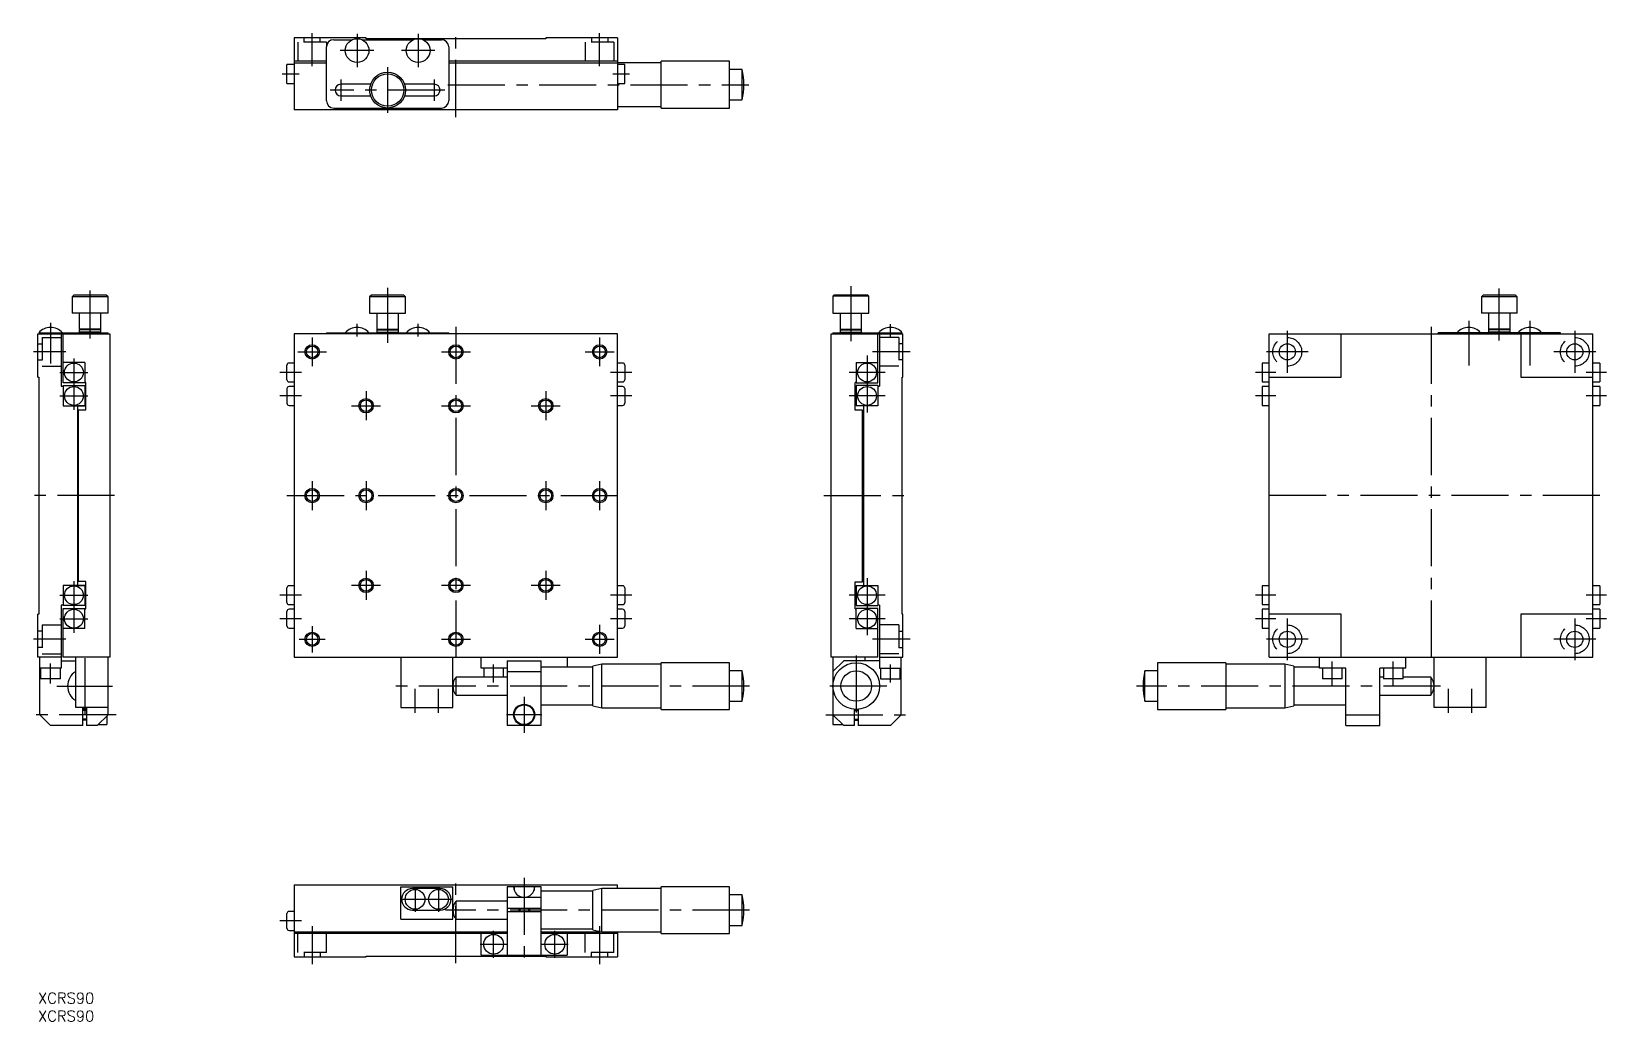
# Model space of a CAD drawing. Extents: x -2 to 436, y -8 to 268.
import ezdxf

# ---------------------------------------------------------------- set-up
doc = ezdxf.new("R2010")
doc.units = 0
doc.header["$LTSCALE"] = 0.5
doc.linetypes.add('CENTER', pattern=[50.8, 31.75, -6.35, 6.35, -6.35])
doc.linetypes.add('DASHED', pattern=[19.05, 12.7, -6.35])
for name, color, linetype in [('MSM_CENTER', 1, 'CENTER'), ('MSM_CONTINUOUS', 7, 'CONTINUOUS'), ('MSM_DASHED', 4, 'DASHED'), ('MSM_NARROW', 5, 'CONTINUOUS'), ('MSM_PART_NUMBER', 7, 'CONTINUOUS')]:
    doc.layers.add(name, color=color, linetype=linetype)
doc.styles.get("Standard").update_dxf_attribs({"font": 'txt.shx', "height": 3, "bigfont": 'bigfont.shx'})

# ---------------------------------------------------------------- blocks, each defined once
blk = doc.blocks.new('*U2')
at = {"layer": 'MSM_PART_NUMBER'}
blk.add_text('XCRS90', height=3, dxfattribs=at).set_placement((0, -3))
blk = doc.blocks.new('*U3')
at = {"layer": 'MSM_PART_NUMBER'}
blk.add_text('XCRS90', height=3, dxfattribs=at).set_placement((0, -8))

msp = doc.modelspace()

# ---------------------------------------------------------------- linework, layer by layer
at = {"layer": 'MSM_CENTER'}
for p, q in [((116.3, 243.72), (116.3, 267.52)), ((76.3, 257.86), (76.3, 267.08)), ((88.8, 266.88), (88.8, 257.56)), ((105.8, 266.88), (105.8, 257.56)), ((156.3, 257.86), (156.3, 267.08)), ((93.46, 262.22), (84.14, 262.22)), ((110.46, 262.22), (101.14, 262.22)), ((67.94, 255.72), (72.66, 255.72)), ((97.3, 257.58), (97.3, 244.86)), ((159.94, 255.72), (164.66, 255.72)), ((113.26, 251.22), (81.34, 251.22)), ((84.3, 254.18), (84.3, 248.26)), ((110.3, 254.18), (110.3, 248.26)), ((114.09, 252.72), (197.81, 252.72)), ((14.5, 182.09), (14.5, 195.43)), ((97.3, 196.16), (97.3, 180.86)), ((226.22, 196.66), (226.22, 181.36)), ((406.67, 181.53), (406.67, 195.99)), ((3.5, 186.43), (3.5, 175.13)), ((88.8, 182.66), (88.8, 186.17)), ((105.8, 182.66), (105.8, 186.17)), ((116.3, 185.36), (116.3, 91.36)), ((237.22, 182.54), (237.22, 186.04)), ((347.67, 184.19), (347.67, 172.53)), ((387.67, 185.36), (387.67, 91.36)), ((398.17, 186.99), (398.17, 174.57)), ((415.17, 186.99), (415.17, 174.57)), ((427.67, 184.19), (427.67, 172.53)), ((76.3, 182.39), (76.3, 174.34)), ((156.3, 182.39), (156.3, 174.34)), ((7.77, 178.36), (-1.27, 178.36)), ((10, 176.53), (10, 162.2)), ((72.28, 178.36), (80.33, 178.36)), ((112.28, 178.36), (120.33, 178.36)), ((152.28, 178.36), (160.33, 178.36)), ((230.72, 177.36), (230.72, 161.36)), ((242.72, 178.36), (232.22, 178.36)), ((353.5, 178.36), (341.84, 178.36)), ((433.5, 178.36), (421.84, 178.36)), ((6.11, 172.63), (13.89, 172.63)), ((73.3, 172.63), (67.3, 172.63)), ((165.3, 172.63), (159.3, 172.63)), ((235.72, 172.63), (225.72, 172.63)), ((344.5, 172.63), (338.84, 172.63)), ((436.5, 172.63), (430.84, 172.63)), ((91.3, 167.39), (91.3, 159.34)), ((141.3, 167.39), (141.3, 159.34)), ((6.11, 166.09), (13.89, 166.09)), ((73.3, 166.09), (67.3, 166.09)), ((87.28, 163.36), (95.33, 163.36)), ((112.28, 163.36), (120.33, 163.36)), ((137.28, 163.36), (145.33, 163.36)), ((165.3, 166.09), (159.3, 166.09)), ((235.72, 166.09), (225.72, 166.09)), ((344.5, 166.09), (338.84, 166.09)), ((436.5, 166.09), (430.84, 166.09)), ((76.3, 142.39), (76.3, 134.34)), ((91.3, 142.39), (91.3, 134.34)), ((141.3, 142.39), (141.3, 134.34)), ((156.3, 142.39), (156.3, 134.34)), ((21.27, 138.36), (-1.8, 138.36)), ((69.3, 138.36), (163.3, 138.36)), ((218.72, 138.36), (242.52, 138.36)), ((434.67, 138.36), (340.67, 138.36)), ((10, 114.53), (10, 100.2)), ((91.3, 117.39), (91.3, 109.34)), ((141.3, 117.39), (141.3, 109.34)), ((230.72, 115.36), (230.72, 99.36)), ((6.11, 110.63), (13.89, 110.63)), ((73.3, 110.63), (67.3, 110.63)), ((95.33, 113.36), (87.28, 113.36)), ((120.33, 113.36), (112.28, 113.36)), ((145.33, 113.36), (137.28, 113.36)), ((165.3, 110.63), (159.3, 110.63)), ((235.72, 110.63), (225.72, 110.63)), ((344.5, 110.63), (338.84, 110.63)), ((436.5, 110.63), (430.84, 110.63)), ((6.11, 104.09), (13.89, 104.09)), ((73.3, 104.09), (67.3, 104.09)), ((76.3, 102.01), (76.3, 94.71)), ((156.3, 102.39), (156.3, 94.34)), ((165.3, 104.09), (159.3, 104.09)), ((235.72, 104.09), (225.72, 104.09)), ((344.5, 104.09), (338.84, 104.09)), ((347.67, 104.19), (347.67, 92.53)), ((427.67, 104.19), (427.67, 92.53)), ((436.5, 104.09), (430.84, 104.09)), ((7.77, 98.36), (-1.27, 98.36)), ((72.65, 98.36), (79.95, 98.36)), ((112.28, 98.36), (120.33, 98.36)), ((152.28, 98.36), (160.33, 98.36)), ((242.72, 98.36), (232.22, 98.36)), ((353.5, 98.36), (341.84, 98.36)), ((433.5, 98.36), (421.84, 98.36)), ((13, 93.13), (13, 77.59)), ((227.72, 93.86), (227.72, 76.86)), ((360.17, 85.53), (360.17, 92.19)), ((377.17, 85.53), (377.17, 92.19)), ((3.5, 86.09), (3.5, 91.63)), ((126.8, 86.36), (126.8, 91.36)), ((237.22, 86.36), (237.22, 91.36)), ((5.23, 85.36), (20.77, 85.36)), ((198.05, 85.36), (98.95, 85.36)), ((104.95, 77.93), (104.95, 84.59)), ((111.45, 77.93), (111.45, 84.59)), ((236.22, 85.36), (219.22, 85.36)), ((390.35, 85.36), (305.69, 85.36)), ((392.52, 77.93), (392.52, 84.59)), ((399.02, 77.93), (399.02, 84.59)), ((135.3, 82.31), (135.3, 72.36)), ((21.77, 77.36), (-1.5, 77.36)), ((140.25, 77.36), (130.35, 77.36)), ((219.22, 77.36), (242.22, 77.36)), ((116.3, 8.2), (116.3, 32)), ((135.3, 32), (135.3, 8.5)), ((104.95, 29.5), (104.95, 22.5)), ((111.45, 29.5), (111.45, 22.5)), ((100.95, 26), (115.45, 26)), ((198.05, 23), (113.45, 23)), ((73.3, 20), (67.3, 20)), ((76.3, 18.5), (76.3, 8)), ((156.3, 18.5), (156.3, 8)), ((123.05, 13.5), (130.55, 13.5)), ((126.8, 9.75), (126.8, 17.25)), ((140.05, 13.5), (147.55, 13.5)), ((143.8, 9.75), (143.8, 17.25))]:
    msp.add_line(p, q, dxfattribs=at)
at = {"layer": 'MSM_CONTINUOUS'}
for p, q in [((91.3, 265.72), (71.3, 265.72)), ((71.3, 265.72), (71.3, 245.72)), ((80.3, 248.22), (80.3, 263.22)), ((82.3, 265.22), (87.43, 265.22)), ((90.18, 265.22), (104.43, 265.22)), ((91.3, 265.52), (91.3, 265.72)), ((141.3, 265.52), (91.3, 265.52)), ((107.18, 265.22), (112.3, 265.22)), ((114.3, 263.22), (114.3, 248.22)), ((161.3, 265.72), (141.3, 265.72)), ((141.3, 265.72), (141.3, 265.52)), ((161.3, 265.72), (161.3, 245.72)), ((80.3, 259.22), (71.3, 259.22)), ((80.3, 258.72), (71.3, 258.72)), ((161.3, 259.22), (114.3, 259.22)), ((161.3, 258.72), (114.3, 258.72)), ((173.45, 258.77), (161.3, 258.77)), ((192.45, 259.22), (173.45, 259.22)), ((173.45, 246.22), (173.45, 259.22)), ((192.45, 246.22), (192.45, 259.22)), ((71.3, 258.34), (69.3, 258.34)), ((69.3, 253.09), (69.3, 258.34)), ((163.3, 258.34), (161.3, 258.34)), ((163.3, 253.09), (163.3, 258.34)), ((195.95, 256.97), (192.45, 256.97)), ((195.95, 248.47), (195.95, 256.97)), ((69.3, 253.09), (71.3, 253.09)), ((92.56, 252.82), (84.3, 252.82)), ((110.3, 252.82), (102.04, 252.82)), ((161.3, 253.09), (163.3, 253.09)), ((161.3, 245.72), (71.3, 245.72)), ((82.3, 246.22), (112.3, 246.22)), ((84.3, 249.62), (92.56, 249.62)), ((102.04, 249.62), (110.3, 249.62)), ((161.3, 246.67), (173.45, 246.67)), ((173.45, 246.22), (192.45, 246.22)), ((192.45, 248.47), (195.95, 248.47)), ((10, 194.16), (9.5, 193.66)), ((9.5, 193.66), (9.5, 189.16)), ((19.5, 193.66), (9.5, 193.66)), ((19, 194.16), (10, 194.16)), ((19.5, 193.66), (19, 194.16)), ((19.5, 189.16), (19.5, 193.66)), ((92.8, 194.16), (92.3, 193.66)), ((92.3, 193.66), (92.3, 189.16)), ((102.3, 193.66), (92.3, 193.66)), ((101.8, 194.16), (92.8, 194.16)), ((101.8, 194.16), (102.3, 193.66)), ((102.3, 189.16), (102.3, 193.66)), ((221.52, 194.16), (221.22, 193.86)), ((221.22, 193.86), (221.22, 189.16)), ((231.22, 193.86), (221.22, 193.86)), ((230.92, 194.16), (221.52, 194.16)), ((231.22, 193.86), (230.92, 194.16)), ((231.22, 189.16), (231.22, 193.86)), ((402.17, 194.16), (401.67, 193.66)), ((401.67, 193.66), (401.67, 189.16)), ((411.67, 193.66), (401.67, 193.66)), ((411.17, 194.16), (402.17, 194.16)), ((411.67, 193.66), (411.17, 194.16)), ((411.67, 189.16), (411.67, 193.66)), ((19.5, 189.16), (9.5, 189.16)), ((11.5, 189.16), (11.5, 184.66)), ((17.5, 184.66), (17.5, 189.16)), ((92.3, 189.16), (102.3, 189.16)), ((94.3, 189.16), (94.3, 184.66)), ((100.3, 184.66), (100.3, 189.16)), ((221.22, 189.16), (231.22, 189.16)), ((223.22, 189.16), (223.22, 184.66)), ((229.22, 184.66), (229.22, 189.16)), ((411.67, 189.16), (401.67, 189.16)), ((403.67, 189.16), (403.67, 184.66)), ((409.67, 184.66), (409.67, 189.16)), ((11.7, 184.66), (11.5, 184.46)), ((17.5, 184.66), (11.5, 184.66)), ((11.5, 184.46), (11.5, 183.86)), ((17.5, 184.46), (11.5, 184.46)), ((17.5, 184.46), (17.3, 184.66)), ((17.5, 183.86), (17.5, 184.46)), ((94.5, 184.66), (94.3, 184.46)), ((94.3, 184.66), (100.3, 184.66)), ((94.3, 184.46), (94.3, 183.86)), ((94.3, 184.46), (100.3, 184.46)), ((100.3, 184.46), (100.1, 184.66)), ((100.3, 183.86), (100.3, 184.46)), ((223.42, 184.66), (223.22, 184.46)), ((223.22, 184.66), (229.22, 184.66)), ((223.22, 184.46), (223.22, 183.86)), ((223.22, 184.46), (229.22, 184.46)), ((229.22, 184.46), (229.02, 184.66)), ((229.22, 183.86), (229.22, 184.46)), ((403.87, 184.66), (403.67, 184.46)), ((409.67, 184.66), (403.67, 184.66)), ((403.67, 184.46), (403.67, 183.86)), ((409.67, 184.46), (403.67, 184.46)), ((409.67, 184.46), (409.47, 184.66)), ((409.67, 183.86), (409.67, 184.46)), ((0, 171.36), (0, 183.36)), ((0, 183.36), (20, 183.36)), ((0.2, 183.66), (19.5, 183.66)), ((0.5, 183.36), (0.5, 183.66)), ((6.5, 183.36), (6.5, 168.86)), ((7, 169.76), (7, 183.36)), ((11.5, 183.86), (11.7, 183.66)), ((17.5, 183.86), (11.5, 183.86)), ((17.3, 183.66), (17.5, 183.86)), ((19.5, 183.36), (19.5, 183.66)), ((20, 183.36), (20, 93.36)), ((161.3, 183.36), (71.3, 183.36)), ((71.3, 183.36), (71.3, 93.36)), ((80.3, 183.66), (114.3, 183.66)), ((80.3, 183.66), (80.3, 183.36)), ((94.3, 183.86), (94.5, 183.66)), ((94.3, 183.86), (100.3, 183.86)), ((100.1, 183.66), (100.3, 183.86)), ((114.3, 183.36), (114.3, 183.66)), ((161.3, 93.36), (161.3, 183.36)), ((220.72, 93.36), (220.72, 183.36)), ((220.72, 183.36), (240.72, 183.36)), ((221.22, 183.66), (240.52, 183.66)), ((221.22, 183.66), (221.22, 183.36)), ((223.22, 183.86), (223.42, 183.66)), ((223.22, 183.86), (229.22, 183.86)), ((229.02, 183.66), (229.22, 183.86)), ((233.72, 169.76), (233.72, 183.36)), ((234.22, 183.36), (234.22, 168.86)), ((240.22, 183.36), (240.22, 183.66)), ((240.72, 171.36), (240.72, 183.36)), ((342.67, 183.36), (432.67, 183.36)), ((342.67, 93.36), (342.67, 183.36)), ((362.67, 171.36), (362.67, 183.36)), ((389.67, 183.36), (389.67, 183.66)), ((423.67, 183.66), (389.67, 183.66)), ((403.67, 183.86), (403.87, 183.66)), ((409.67, 183.86), (403.67, 183.86)), ((409.47, 183.66), (409.67, 183.86)), ((412.67, 183.36), (412.67, 171.36)), ((423.67, 183.36), (423.67, 183.66)), ((432.67, 93.36), (432.67, 183.36)), ((13, 175.36), (7, 175.36)), ((13, 175.36), (13, 169.76)), ((227.72, 175.36), (233.72, 175.36)), ((227.72, 175.36), (227.72, 169.76)), ((0, 171.36), (0.2, 171.36)), ((0.2, 171.36), (0.2, 105.36)), ((69.3, 170.61), (69.3, 174.66)), ((71.3, 175.26), (69.9, 175.26)), ((162.7, 175.26), (161.3, 175.26)), ((163.3, 174.66), (163.3, 170.61)), ((240.52, 171.36), (240.72, 171.36)), ((240.52, 105.36), (240.52, 171.36)), ((342.67, 175.26), (340.67, 175.26)), ((340.67, 175.26), (340.67, 170.01)), ((342.67, 171.36), (362.67, 171.36)), ((412.67, 171.36), (432.67, 171.36)), ((434.67, 175.26), (432.67, 175.26)), ((434.67, 175.26), (434.67, 170.01)), ((6.5, 168.86), (7, 168.86)), ((13, 169.76), (7, 169.76)), ((7, 168.96), (13, 168.96)), ((7, 168.96), (7, 163.36)), ((13.3, 169.86), (13, 169.86)), ((13, 168.96), (13, 163.36)), ((13.3, 162.26), (13.3, 169.86)), ((69.3, 168.12), (69.3, 164.07)), ((69.9, 170.01), (71.3, 170.01)), ((71.3, 168.72), (69.9, 168.72)), ((161.3, 170.01), (162.7, 170.01)), ((162.7, 168.72), (161.3, 168.72)), ((163.3, 168.12), (163.3, 164.07)), ((227.72, 169.86), (227.42, 169.86)), ((227.42, 162.16), (227.42, 169.86)), ((227.72, 169.76), (233.72, 169.76)), ((227.72, 168.96), (227.72, 163.36)), ((233.72, 168.96), (227.72, 168.96)), ((233.72, 168.96), (233.72, 163.36)), ((233.72, 168.86), (234.22, 168.86)), ((340.67, 170.01), (342.67, 170.01)), ((342.67, 168.72), (340.67, 168.72)), ((340.67, 168.72), (340.67, 163.47)), ((432.67, 170.01), (434.67, 170.01)), ((434.67, 168.72), (432.67, 168.72)), ((434.67, 168.72), (434.67, 163.47)), ((7, 163.36), (13, 163.36)), ((13, 163.36), (11, 163.36)), ((11, 163.36), (11, 113.36)), ((11.3, 162.26), (13.3, 162.26)), ((11.3, 114.46), (11.3, 162.26)), ((69.9, 163.47), (71.3, 163.47)), ((161.3, 163.47), (162.7, 163.47)), ((233.72, 163.36), (227.72, 163.36)), ((229.72, 163.36), (229.72, 113.36)), ((340.67, 163.47), (342.67, 163.47)), ((432.67, 163.47), (434.67, 163.47)), ((229.42, 162.16), (227.42, 162.16)), ((229.42, 114.36), (229.42, 162.16)), ((13.3, 114.46), (11.3, 114.46)), ((13.3, 106.86), (13.3, 114.46)), ((227.42, 114.36), (229.42, 114.36)), ((227.42, 106.86), (227.42, 114.36)), ((13, 113.36), (7, 113.36)), ((7, 113.36), (7, 107.76)), ((11, 113.36), (13, 113.36)), ((13, 113.36), (13, 107.76)), ((69.3, 108.61), (69.3, 112.66)), ((71.3, 113.26), (69.9, 113.26)), ((162.7, 113.26), (161.3, 113.26)), ((163.3, 112.66), (163.3, 108.61)), ((227.72, 113.36), (233.72, 113.36)), ((227.72, 113.36), (227.72, 107.76)), ((233.72, 113.36), (233.72, 107.76)), ((342.67, 113.26), (340.67, 113.26)), ((340.67, 113.26), (340.67, 108.01)), ((434.67, 113.26), (432.67, 113.26)), ((434.67, 113.26), (434.67, 108.01)), ((0, 93.36), (0, 105.36)), ((0.2, 105.36), (0, 105.36)), ((7, 107.86), (6.5, 107.86)), ((6.5, 107.86), (6.5, 90.36)), ((13, 107.76), (7, 107.76)), ((7, 106.96), (13, 106.96)), ((7, 93.36), (7, 106.96)), ((13, 101.36), (13, 106.96)), ((13, 106.86), (13.3, 106.86)), ((69.3, 102.07), (69.3, 106.12)), ((69.9, 108.01), (71.3, 108.01)), ((71.3, 106.72), (69.9, 106.72)), ((161.3, 108.01), (162.7, 108.01)), ((162.7, 106.72), (161.3, 106.72)), ((163.3, 106.12), (163.3, 102.07)), ((227.42, 106.86), (227.72, 106.86)), ((227.72, 107.76), (233.72, 107.76)), ((227.72, 101.36), (227.72, 106.96)), ((233.72, 106.96), (227.72, 106.96)), ((234.22, 107.86), (233.72, 107.86)), ((233.72, 93.36), (233.72, 106.96)), ((234.22, 107.86), (234.22, 90.36)), ((240.72, 105.36), (240.52, 105.36)), ((240.72, 93.36), (240.72, 105.36)), ((340.67, 108.01), (342.67, 108.01)), ((342.67, 106.72), (340.67, 106.72)), ((340.67, 106.72), (340.67, 101.47)), ((362.67, 105.36), (342.67, 105.36)), ((362.67, 93.36), (362.67, 105.36)), ((432.67, 105.36), (412.67, 105.36)), ((412.67, 105.36), (412.67, 93.36)), ((432.67, 108.01), (434.67, 108.01)), ((434.67, 106.72), (432.67, 106.72)), ((434.67, 106.72), (434.67, 101.47)), ((13, 101.36), (7, 101.36)), ((69.9, 101.47), (71.3, 101.47)), ((161.3, 101.47), (162.7, 101.47)), ((227.72, 101.36), (233.72, 101.36)), ((340.67, 101.47), (342.67, 101.47)), ((432.67, 101.47), (434.67, 101.47)), ((6.5, 93.36), (0, 93.36)), ((0.5, 77.36), (0.5, 93.36)), ((6.5, 92.36), (10.5, 92.36)), ((20, 93.36), (7, 93.36)), ((10.5, 79.36), (10.5, 93.36)), ((19.5, 77.36), (19.5, 93.36)), ((71.3, 93.36), (161.3, 93.36)), ((100.95, 93.36), (100.95, 79.36)), ((115.45, 79.36), (115.45, 93.36)), ((123.3, 90.36), (123.3, 93.36)), ((130.55, 92.36), (130.55, 74.36)), ((130.55, 92.36), (140.05, 92.36)), ((140.05, 74.36), (140.05, 92.36)), ((147.3, 93.36), (147.3, 90.61)), ((233.72, 93.36), (220.72, 93.36)), ((221.22, 93.36), (221.22, 74.61)), ((224.22, 92.36), (221.22, 89.36)), ((234.22, 92.36), (224.22, 92.36)), ((230.22, 92.36), (230.22, 93.36)), ((234.22, 93.36), (240.72, 93.36)), ((240.22, 77.36), (240.22, 93.36)), ((342.67, 93.36), (432.67, 93.36)), ((356.67, 90.36), (356.67, 93.36)), ((380.67, 90.36), (380.67, 93.36)), ((388.52, 79.36), (388.52, 93.36)), ((403.02, 79.36), (403.02, 93.36)), ((6.5, 90.36), (0.5, 90.36)), ((0.75, 90.36), (0.75, 87.36)), ((6.25, 87.36), (6.25, 90.36)), ((130.55, 87.86), (116.35, 87.86)), ((116.35, 82.86), (116.35, 87.86)), ((130.55, 90.36), (123.3, 90.36)), ((124.05, 90.36), (124.05, 87.86)), ((129.55, 87.86), (129.55, 90.36)), ((130.55, 89.36), (140.05, 89.36)), ((154.45, 90.61), (140.05, 90.61)), ((156.95, 91.41), (154.45, 90.86)), ((154.45, 79.86), (154.45, 90.86)), ((173.45, 91.41), (156.95, 91.41)), ((156.95, 79.31), (156.95, 91.41)), ((192.45, 91.86), (173.45, 91.86)), ((173.45, 78.86), (173.45, 91.86)), ((192.45, 78.86), (192.45, 91.86)), ((195.95, 89.61), (192.45, 89.61)), ((195.95, 81.11), (195.95, 89.61)), ((234.22, 90.36), (240.22, 90.36)), ((234.47, 90.36), (234.47, 87.36)), ((239.97, 87.36), (239.97, 90.36)), ((311.52, 89.61), (308.02, 89.61)), ((308.02, 81.11), (308.02, 89.61)), ((330.52, 91.86), (311.52, 91.86)), ((311.52, 91.86), (311.52, 78.86)), ((330.52, 91.86), (330.52, 78.86)), ((347.02, 91.41), (330.52, 91.41)), ((349.52, 90.86), (347.02, 91.41)), ((347.02, 91.41), (347.02, 79.31)), ((349.52, 90.86), (349.52, 79.86)), ((356.67, 90.61), (349.52, 90.61)), ((363.92, 90.36), (356.67, 90.36)), ((357.42, 90.36), (357.42, 87.36)), ((362.92, 87.36), (362.92, 90.36)), ((363.92, 74.36), (363.92, 90.36)), ((380.67, 90.36), (373.42, 90.36)), ((373.42, 74.36), (373.42, 90.36)), ((374.42, 87.86), (373.42, 87.86)), ((374.42, 90.36), (374.42, 87.36)), ((379.92, 87.36), (379.92, 90.36)), ((387.62, 87.86), (379.92, 87.86)), ((387.62, 87.86), (387.62, 82.86)), ((6.25, 87.36), (0.75, 87.36)), ((234.47, 87.36), (239.97, 87.36)), ((362.92, 87.36), (357.42, 87.36)), ((379.92, 87.36), (374.42, 87.36)), ((19.5, 79.36), (10.5, 79.36)), ((12.5, 74.36), (12.5, 79.36)), ((13.5, 79.36), (13.5, 74.36)), ((100.95, 79.36), (115.45, 79.36)), ((116.35, 82.86), (130.55, 82.86)), ((140.05, 80.11), (154.45, 80.11)), ((154.45, 79.86), (156.95, 79.31)), ((156.95, 79.31), (173.45, 79.31)), ((192.45, 81.11), (195.95, 81.11)), ((308.02, 81.11), (311.52, 81.11)), ((330.52, 79.31), (347.02, 79.31)), ((347.02, 79.31), (349.52, 79.86)), ((349.52, 80.11), (363.92, 80.11)), ((373.42, 82.86), (387.62, 82.86)), ((403.02, 79.36), (388.52, 79.36)), ((3.5, 74.36), (0.5, 77.36)), ((13.5, 78.86), (12.5, 78.86)), ((13.5, 75.86), (12.5, 75.86)), ((19.5, 77.36), (16.5, 74.36)), ((16.75, 74.61), (19.2, 74.61)), ((19.2, 77.06), (19.2, 74.61)), ((132.35, 77.36), (130.55, 77.36)), ((140.05, 77.36), (138.25, 77.36)), ((173.45, 78.86), (192.45, 78.86)), ((224.22, 74.36), (221.22, 77.36)), ((221.22, 74.61), (223.97, 74.61)), ((227.22, 74.36), (227.22, 78.88)), ((227.22, 78.86), (228.22, 78.86)), ((227.22, 75.86), (228.22, 75.86)), ((228.22, 78.88), (228.22, 74.36)), ((240.22, 77.36), (237.22, 74.36)), ((311.52, 78.86), (330.52, 78.86)), ((363.92, 77.36), (373.42, 77.36)), ((12.5, 74.36), (3.5, 74.36)), ((16.5, 74.36), (13.5, 74.36)), ((140.05, 74.36), (130.55, 74.36)), ((227.22, 74.36), (224.22, 74.36)), ((237.22, 74.36), (228.22, 74.36)), ((363.92, 74.36), (373.42, 74.36)), ((71.3, 30), (161.3, 30)), ((71.3, 30), (71.3, 10)), ((100.95, 20.5), (100.95, 29.5)), ((100.95, 29.5), (115.45, 29.5)), ((111.95, 29), (104.2, 29)), ((115.45, 20.5), (115.45, 29.5)), ((130.55, 29.5), (130.55, 10.5)), ((140.05, 29.5), (130.55, 29.5)), ((140.05, 26.5), (130.55, 26.5)), ((132.55, 29.5), (132.55, 28.43)), ((138.05, 29.5), (138.05, 28.43)), ((140.05, 10.5), (140.05, 29.5)), ((154.45, 28.25), (140.05, 28.25)), ((156.95, 29.05), (154.45, 28.5)), ((154.45, 17.5), (154.45, 28.5)), ((173.45, 29.05), (156.95, 29.05)), ((156.95, 16.95), (156.95, 29.05)), ((161.3, 29.05), (161.3, 30)), ((192.45, 29.5), (173.45, 29.5)), ((173.45, 16.5), (173.45, 29.5)), ((192.45, 16.5), (192.45, 29.5)), ((195.95, 27.25), (192.45, 27.25)), ((195.95, 18.75), (195.95, 27.25)), ((69.3, 17.97), (69.3, 22.02)), ((71.3, 22.62), (69.9, 22.62)), ((104.2, 23), (111.95, 23)), ((130.55, 25.5), (116.35, 25.5)), ((116.35, 20.5), (116.35, 25.5)), ((130.55, 23.5), (140.05, 23.5)), ((140.05, 22.5), (130.55, 22.5)), ((133.8, 23.5), (133.8, 22.5)), ((136.8, 23.5), (136.8, 22.5)), ((100.95, 20.5), (115.45, 20.5)), ((116.35, 20.5), (130.55, 20.5)), ((140.05, 17.75), (154.45, 17.75)), ((192.45, 18.75), (195.95, 18.75)), ((69.9, 17.37), (71.3, 17.37)), ((71.3, 17), (130.55, 17)), ((130.55, 16.5), (71.3, 16.5)), ((123.3, 10.5), (123.3, 16.5)), ((140.05, 17), (156.32, 17)), ((161.3, 16.5), (140.05, 16.5)), ((147.3, 16.5), (147.3, 10.5)), ((154.45, 17.5), (156.95, 16.95)), ((156.95, 16.95), (173.45, 16.95)), ((161.3, 16.95), (161.3, 10)), ((173.45, 16.5), (192.45, 16.5)), ((71.3, 10), (91.3, 10)), ((91.3, 10.2), (141.3, 10.2)), ((91.3, 10), (91.3, 10.2)), ((123.3, 10.5), (147.3, 10.5)), ((141.3, 10.2), (141.3, 10)), ((141.3, 10), (161.3, 10))]:
    msp.add_line(p, q, dxfattribs=at)
for centre, radius in [((88.8, 262.22), 3.3), ((105.8, 262.22), 3.3), ((97.3, 251.22), 5), ((97.3, 251.22), 4.5), ((76.3, 178.36), 1.62), ((116.3, 178.36), 1.62), ((156.3, 178.36), 1.62), ((347.67, 178.36), 2.25), ((427.67, 178.36), 2.25), ((10, 172.63), 2.63), ((230.72, 172.63), 2.63), ((10, 166.09), 2.62), ((230.72, 166.09), 2.62), ((91.3, 163.36), 1.62), ((116.3, 163.36), 1.62), ((141.3, 163.36), 1.62), ((76.3, 138.36), 1.62), ((91.3, 138.36), 1.62), ((116.3, 138.36), 1.62), ((141.3, 138.36), 1.62), ((156.3, 138.36), 1.62), ((91.3, 113.36), 1.62), ((116.3, 113.36), 1.62), ((141.3, 113.36), 1.62), ((10, 110.63), 2.62), ((230.72, 110.63), 2.62), ((10, 104.09), 2.63), ((230.72, 104.09), 2.62), ((76.3, 98.36), 1.62), ((116.3, 98.36), 1.62), ((156.3, 98.36), 1.62), ((347.67, 98.36), 2.25), ((427.67, 98.36), 2.25), ((227.72, 85.36), 6.5), ((227.72, 85.36), 4.25), ((135.3, 77.36), 2.95), ((135.3, 77.36), 2.75), ((104.95, 26), 2.75), ((111.45, 26), 2.75), ((126.8, 13.5), 2.75), ((143.8, 13.5), 2.75)]:
    msp.add_circle(centre, radius, dxfattribs=at)
for centre, radius, start, end in [((82.3, 263.22), 2, 90, 180), ((112.3, 263.22), 2, 0, 90), ((178.14, 252.72), 18.31, 346.5803, 13.4197), ((84.3, 251.22), 1.6, 90, 270), ((110.3, 251.22), 1.6, 270, 90), ((82.3, 248.22), 2, 180, 270), ((112.3, 248.22), 2, 270, 0), ((3.5, 180.78), 4.38, 41.1121, 138.8879), ((88.8, 180.79), 4.37, 41.0348, 138.9652), ((105.8, 180.79), 4.37, 41.0348, 138.9652), ((237.22, 180.79), 4.37, 41.0348, 138.9652), ((398.17, 180.78), 4.38, 41.1121, 138.8879), ((415.17, 180.78), 4.38, 41.1121, 138.8879), ((69.9, 174.66), 0.6, 90, 180), ((162.7, 174.66), 0.6, 360, 90), ((69.9, 170.61), 0.6, 180, 270), ((69.9, 168.12), 0.6, 90, 180), ((162.7, 170.61), 0.6, 270, 360), ((162.7, 168.12), 0.6, 360, 90), ((69.9, 164.07), 0.6, 180, 270), ((162.7, 164.07), 0.6, 270, 360), ((69.9, 112.66), 0.6, 90, 180), ((162.7, 112.66), 0.6, 360, 90), ((69.9, 108.61), 0.6, 180, 270), ((69.9, 106.12), 0.6, 90, 180), ((162.7, 108.61), 0.6, 270, 360), ((162.7, 106.12), 0.6, 360, 90), ((69.9, 102.07), 0.6, 180, 270), ((162.7, 102.07), 0.6, 270, 360), ((13, 85.36), 4.75, 121.7569, 238.2431), ((119.37, 85.36), 3.92, 140.4022, 219.5978), ((178.14, 85.36), 18.31, 346.5803, 13.4197), ((325.83, 85.36), 18.31, 166.5803, 193.4197), ((384.6, 85.36), 3.92, 320.4022, 39.5978), ((13, 85.36), 6.05, 265.2594, 274.7406), ((13, 85.36), 6.5, 265.5883, 274.4117), ((104.2, 26), 3, 90, 270), ((111.95, 26), 3, 270, 90), ((135.3, 29.5), 2.95, 180, 360), ((178.14, 23), 18.31, 346.5803, 13.4197), ((69.9, 22.02), 0.6, 90, 180), ((119.37, 23), 3.92, 140.4022, 219.5978), ((69.9, 17.97), 0.6, 180, 270)]:
    msp.add_arc(centre, radius, start, end, dxfattribs=at)
at = {"layer": 'MSM_DASHED'}
for p, q in [((72.3, 264.52), (72.3, 259.22)), ((80.3, 264.52), (72.3, 264.52)), ((74.05, 264.52), (74.05, 265.72)), ((78.55, 264.52), (78.55, 265.72)), ((80.3, 264.52), (80.3, 263.22)), ((152.3, 264.52), (152.3, 259.22)), ((160.3, 264.52), (152.3, 264.52)), ((154.05, 265.72), (154.05, 264.52)), ((158.55, 265.72), (158.55, 264.52)), ((160.3, 264.52), (160.3, 259.22)), ((0, 180.61), (1.2, 180.61)), ((1.2, 182.36), (6.5, 182.36)), ((1.2, 182.36), (1.2, 174.36)), ((239.52, 182.36), (234.22, 182.36)), ((239.52, 182.36), (239.52, 174.36)), ((240.72, 180.61), (239.52, 180.61)), ((0, 176.11), (1.2, 176.11)), ((240.72, 176.11), (239.52, 176.11)), ((1.2, 174.36), (6.5, 174.36)), ((239.52, 174.36), (234.22, 174.36)), ((1.2, 102.36), (6.5, 102.36)), ((1.2, 102.36), (1.2, 94.36)), ((239.52, 102.36), (234.22, 102.36)), ((239.52, 102.36), (239.52, 94.36)), ((1.2, 100.61), (0, 100.61)), ((239.52, 100.61), (240.72, 100.61)), ((1.2, 96.11), (0, 96.11)), ((1.2, 94.36), (6.5, 94.36)), ((239.52, 94.36), (234.22, 94.36)), ((239.52, 96.11), (240.72, 96.11)), ((72.3, 11.2), (72.3, 16.5)), ((80.3, 11.2), (80.3, 16.5)), ((152.3, 11.2), (152.3, 16.5)), ((160.3, 11.2), (160.3, 16.5)), ((80.3, 11.2), (72.3, 11.2)), ((74.05, 11.2), (74.05, 10)), ((78.55, 11.2), (78.55, 10)), ((160.3, 11.2), (152.3, 11.2)), ((154.05, 10), (154.05, 11.2)), ((158.55, 10), (158.55, 11.2))]:
    msp.add_line(p, q, dxfattribs=at)
for centre in [(347.67, 178.36), (427.67, 178.36), (347.67, 98.36), (427.67, 98.36)]:
    msp.add_circle(centre, 4, dxfattribs=at)
at = {"layer": 'MSM_NARROW'}
for p, q in [((13.5, 78.59), (12.5, 78.59)), ((13.5, 76.13), (12.5, 76.13)), ((227.22, 78.59), (228.22, 78.59)), ((227.22, 76.13), (228.22, 76.13)), ((134.07, 23.5), (134.07, 22.5)), ((136.53, 23.5), (136.53, 22.5))]:
    msp.add_line(p, q, dxfattribs=at)
for centre in [(76.3, 178.36), (116.3, 178.36), (156.3, 178.36), (91.3, 163.36), (116.3, 163.36), (141.3, 163.36), (76.3, 138.36), (91.3, 138.36), (116.3, 138.36), (141.3, 138.36), (156.3, 138.36), (91.3, 113.36), (116.3, 113.36), (141.3, 113.36), (76.3, 98.36), (116.3, 98.36), (156.3, 98.36)]:
    msp.add_circle(centre, 2, dxfattribs=at)

# ---------------------------------------------------------------- block references
at = {"layer": 'MSM_CONTINUOUS'}
for name in ['*U2', '*U3']:
    msp.add_blockref(name, (0, 0), dxfattribs=at)

doc.saveas('drawing.dxf')
